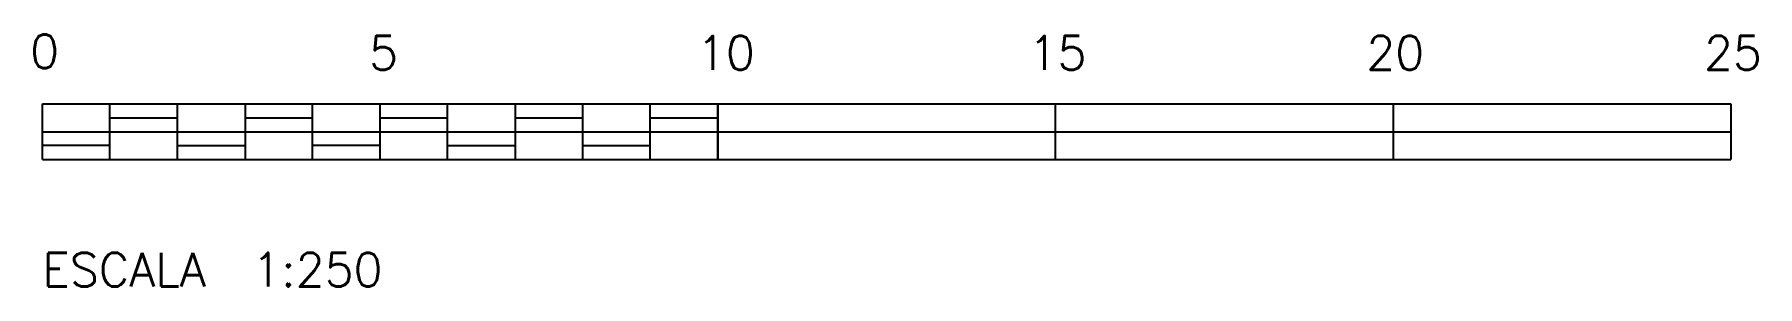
# Model space of a CAD drawing. Extents: x -0.1 to 25.4, y -1.9 to 1.9.
import ezdxf

# ---------------------------------------------------------------- set-up
doc = ezdxf.new("R2010")
doc.units = 0
doc.header["$LTSCALE"] = 15
doc.layers.get('0').update_dxf_attribs({"linetype": 'CONTINUOUS'})
doc.styles.get("Standard").update_dxf_attribs({"font": 'simplex', "height": 4})

msp = doc.modelspace()

# ---------------------------------------------------------------- linework, layer by layer
at = {"color": 0, "linetype": 'CONTINUOUS'}
for p, q in [((0, 0.827), (25, 0.827)), ((0, 0), (0, 0.827)), ((1, 0), (1, 0.827)), ((2, 0), (2, 0.827)), ((3, 0.827), (3, 0)), ((4, 0), (4, 0.827)), ((5, 0), (5, 0.827)), ((6, 0), (6, 0.827)), ((7, 0.827), (7, 0)), ((8, 0), (8, 0.827)), ((9, 0), (9, 0.827)), ((10, 0), (10, 0.827)), ((10, 0.827), (10, 0)), ((15, 0), (15, 0.827)), ((20, 0.827), (20, 0)), ((25, 0.827), (25, 0)), ((1, 0.621), (2, 0.621)), ((3, 0.621), (4, 0.621)), ((5, 0.621), (6, 0.621)), ((7, 0.621), (8, 0.621)), ((9, 0.621), (10, 0.621)), ((0, 0.414), (25, 0.414)), ((2, 0.414), (2, 0.414)), ((6, 0.414), (6, 0.414)), ((9, 0.414), (9, 0.414)), ((1, 0.207), (0, 0.207)), ((0, 0), (25, 0)), ((2, 0.207), (3, 0.207)), ((5, 0.207), (4, 0.207)), ((6, 0.207), (7, 0.207)), ((8, 0.207), (9, 0.207))]:
    msp.add_line(p, q, dxfattribs=at)

# ---------------------------------------------------------------- texts
for s, p in [('0', (-0.182, 1.353)), ('5', (4.837, 1.332)), ('10', (9.692, 1.332)), ('15', (14.602, 1.332)), ('20', (19.602, 1.332)), ('25', (24.602, 1.332)), ('ESCALA  1:250', (0, -1.879))]:
    msp.add_text(s, height=0.5, rotation=0, dxfattribs=at).set_placement(p)

doc.saveas('drawing.dxf')
